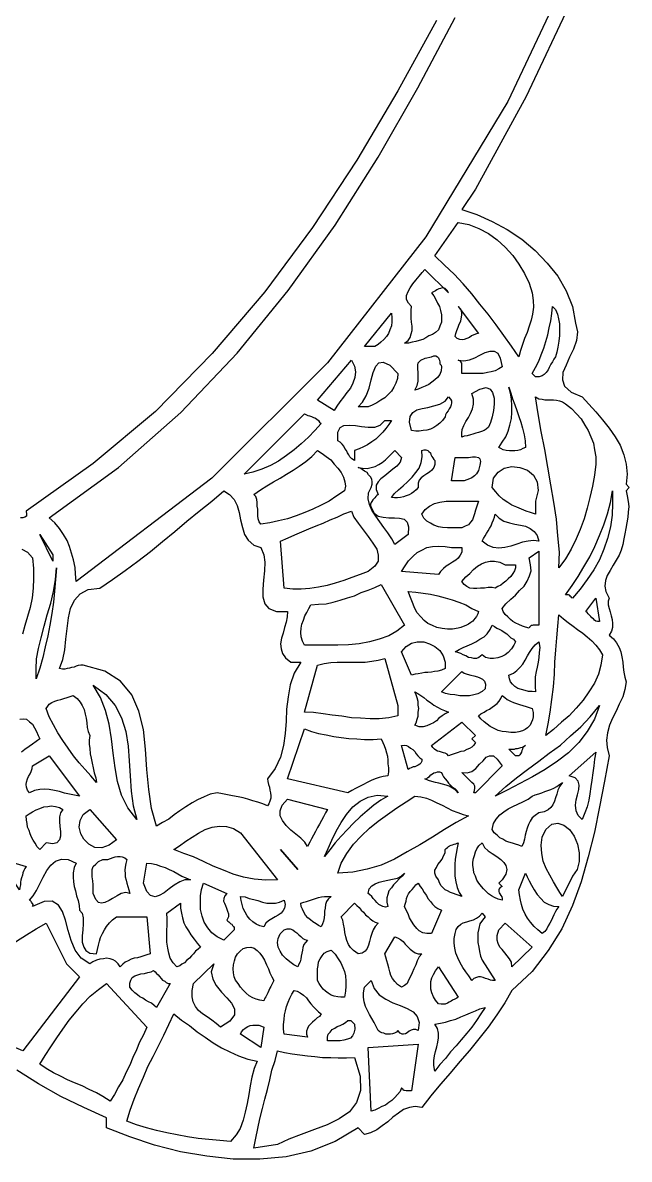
# Model space of a CAD drawing. Extents: x 0.04 to 5.96, y 0.04 to 9.15.
# Drawn here: x 4.298 to 5.496, y 0.037 to 2.282 of the extents above; entities that cross this region are included whole.
import ezdxf

# ---------------------------------------------------------------- set-up
doc = ezdxf.new("R2010")
doc.units = 0
doc.layers.add('1', color=7, linetype='Continuous')

msp = doc.modelspace()

# ---------------------------------------------------------------- linework, layer by layer
msp.add_lwpolyline([(5.381, 2.324), (5.292, 2.136), (5.192, 1.953), (5.165, 1.913), (5.195, 1.903), (5.225, 1.889), (5.255, 1.873), (5.284, 1.854), (5.31, 1.832), (5.334, 1.807), (5.355, 1.781), (5.371, 1.752), (5.384, 1.721), (5.39, 1.688), (5.394, 1.671), (5.392, 1.654), (5.386, 1.637), (5.378, 1.621), (5.371, 1.605), (5.365, 1.591), (5.364, 1.576), (5.368, 1.564), (5.381, 1.552), (5.403, 1.543), (5.416, 1.528), (5.43, 1.513), (5.443, 1.497), (5.456, 1.481), (5.468, 1.464), (5.478, 1.447), (5.485, 1.428), (5.49, 1.41), (5.492, 1.39), (5.49, 1.37), (5.496, 1.364), (5.49, 1.357), (5.492, 1.347), (5.494, 1.336), (5.495, 1.326), (5.494, 1.315), (5.493, 1.305), (5.491, 1.294), (5.489, 1.283), (5.487, 1.272), (5.485, 1.262), (5.483, 1.251), (5.48, 1.24), (5.476, 1.23), (5.47, 1.22), (5.464, 1.21), (5.458, 1.2), (5.452, 1.19), (5.449, 1.18), (5.448, 1.169), (5.45, 1.158), (5.456, 1.145), (5.454, 1.139), (5.454, 1.132), (5.456, 1.125), (5.458, 1.118), (5.46, 1.11), (5.462, 1.103), (5.463, 1.095), (5.463, 1.087), (5.461, 1.08), (5.456, 1.072), (5.465, 1.065), (5.471, 1.057), (5.476, 1.048), (5.479, 1.039), (5.481, 1.029), (5.483, 1.019), (5.484, 1.009), (5.485, 0.999), (5.487, 0.989), (5.49, 0.98), (5.487, 0.965), (5.483, 0.95), (5.476, 0.936), (5.47, 0.922), (5.463, 0.908), (5.457, 0.894), (5.453, 0.879), (5.451, 0.865), (5.452, 0.85), (5.456, 0.834), (5.447, 0.784), (5.437, 0.733), (5.427, 0.683), (5.415, 0.634), (5.401, 0.585), (5.384, 0.538), (5.363, 0.492), (5.336, 0.449), (5.304, 0.408), (5.264, 0.37), (5.25, 0.346), (5.234, 0.322), (5.217, 0.298), (5.199, 0.275), (5.18, 0.252), (5.161, 0.23), (5.142, 0.207), (5.123, 0.185), (5.104, 0.162), (5.086, 0.139), (5.073, 0.141), (5.062, 0.139), (5.05, 0.135), (5.04, 0.128), (5.029, 0.12), (5.019, 0.111), (5.008, 0.103), (4.997, 0.095), (4.985, 0.089), (4.973, 0.086), (4.96, 0.099), (4.915, 0.072), (4.867, 0.053), (4.818, 0.042), (4.766, 0.037), (4.713, 0.037), (4.661, 0.043), (4.609, 0.052), (4.558, 0.065), (4.509, 0.081), (4.463, 0.099), (4.463, 0.119), (4.418, 0.139), (4.373, 0.161), (4.329, 0.186), (4.286, 0.213)])
at = {"layer": '1'}
for points in [[(5.389, 2.408), (5.256, 2.126), (5.094, 1.859), (4.9, 1.61), (4.671, 1.382), (4.403, 1.178), (4.402, 1.193), (4.401, 1.206), (4.398, 1.221), (4.394, 1.234), (4.39, 1.247), (4.385, 1.259), (4.378, 1.271), (4.37, 1.283), (4.361, 1.294), (4.35, 1.304), (4.487, 1.403), (4.61, 1.512), (4.721, 1.629), (4.822, 1.753), (4.915, 1.882), (5, 2.016), (5.078, 2.153), (5.152, 2.292)], [(5.115, 2.286), (5.039, 2.147), (4.958, 2.01), (4.87, 1.877), (4.776, 1.75), (4.672, 1.628), (4.56, 1.514), (4.437, 1.411), (4.304, 1.317), (4.305, 1.311), (4.305, 1.307), (4.302, 1.305), (4.298, 1.304), (4.293, 1.304)], [(5.304, 1.748), (5.306, 1.733), (5.307, 1.72), (5.305, 1.706), (5.302, 1.694), (5.298, 1.682), (5.294, 1.67), (5.289, 1.658), (5.285, 1.646), (5.281, 1.634), (5.278, 1.622), (5.263, 1.643), (5.248, 1.664), (5.233, 1.685), (5.217, 1.706), (5.201, 1.726), (5.185, 1.746), (5.168, 1.766), (5.15, 1.785), (5.131, 1.803), (5.112, 1.821), (5.158, 1.887), (5.179, 1.883), (5.199, 1.875), (5.218, 1.865), (5.235, 1.853), (5.251, 1.838), (5.266, 1.822), (5.278, 1.805), (5.289, 1.786), (5.298, 1.767), (5.304, 1.748)], [(5.139, 1.748), (5.136, 1.753), (5.132, 1.757), (5.129, 1.758), (5.126, 1.758), (5.123, 1.757), (5.12, 1.756), (5.116, 1.754), (5.113, 1.752), (5.109, 1.75), (5.105, 1.748), (5.11, 1.742), (5.114, 1.735), (5.117, 1.728), (5.121, 1.721), (5.123, 1.713), (5.125, 1.705), (5.125, 1.698), (5.125, 1.69), (5.122, 1.682), (5.119, 1.675), (5.113, 1.67), (5.107, 1.666), (5.1, 1.663), (5.094, 1.659), (5.088, 1.656), (5.081, 1.654), (5.074, 1.652), (5.067, 1.651), (5.06, 1.649), (5.052, 1.649), (5.059, 1.654), (5.063, 1.66), (5.065, 1.667), (5.067, 1.674), (5.067, 1.682), (5.066, 1.69), (5.065, 1.698), (5.065, 1.706), (5.065, 1.714), (5.066, 1.721), (5.06, 1.728), (5.056, 1.735), (5.056, 1.743), (5.059, 1.751), (5.063, 1.758), (5.068, 1.766), (5.074, 1.773), (5.081, 1.781), (5.087, 1.788), (5.092, 1.794), (5.139, 1.748)], [(4.993, 1.642), (4.973, 1.642), (5.026, 1.708), (5.027, 1.699), (5.027, 1.691), (5.026, 1.683), (5.023, 1.675), (5.02, 1.668), (5.016, 1.662), (5.011, 1.656), (5.005, 1.651), (5, 1.646), (4.993, 1.642)], [(5.198, 1.668), (5.194, 1.667), (5.189, 1.665), (5.184, 1.663), (5.18, 1.66), (5.175, 1.658), (5.17, 1.656), (5.166, 1.655), (5.161, 1.656), (5.156, 1.658), (5.152, 1.662), (5.153, 1.668), (5.155, 1.674), (5.158, 1.68), (5.16, 1.686), (5.163, 1.692), (5.164, 1.697), (5.165, 1.704), (5.165, 1.709), (5.163, 1.716), (5.158, 1.721), (5.198, 1.668)], [(5.35, 1.622), (5.347, 1.617), (5.344, 1.612), (5.341, 1.607), (5.338, 1.601), (5.336, 1.596), (5.332, 1.591), (5.328, 1.587), (5.324, 1.584), (5.318, 1.582), (5.311, 1.582), (5.304, 1.589), (5.311, 1.601), (5.317, 1.613), (5.322, 1.626), (5.327, 1.639), (5.331, 1.652), (5.335, 1.665), (5.338, 1.679), (5.341, 1.693), (5.343, 1.707), (5.344, 1.721), (5.35, 1.715), (5.354, 1.706), (5.356, 1.697), (5.358, 1.687), (5.358, 1.675), (5.358, 1.664), (5.357, 1.653), (5.355, 1.641), (5.353, 1.631), (5.35, 1.622)], [(5.125, 1.602), (5.124, 1.594), (5.122, 1.587), (5.117, 1.581), (5.112, 1.576), (5.106, 1.572), (5.1, 1.567), (5.093, 1.564), (5.086, 1.561), (5.079, 1.558), (5.072, 1.556), (5.077, 1.565), (5.079, 1.574), (5.079, 1.583), (5.079, 1.591), (5.078, 1.598), (5.078, 1.605), (5.079, 1.61), (5.084, 1.615), (5.093, 1.619), (5.105, 1.622), (5.11, 1.624), (5.114, 1.624), (5.117, 1.622), (5.119, 1.62), (5.12, 1.618), (5.121, 1.615), (5.122, 1.611), (5.122, 1.608), (5.124, 1.605), (5.125, 1.602)], [(5.245, 1.602), (5.238, 1.598), (5.231, 1.594), (5.223, 1.592), (5.216, 1.591), (5.207, 1.589), (5.199, 1.589), (5.191, 1.589), (5.182, 1.589), (5.173, 1.589), (5.165, 1.589), (5.165, 1.592), (5.165, 1.595), (5.165, 1.598), (5.165, 1.6), (5.165, 1.604), (5.165, 1.607), (5.165, 1.609), (5.163, 1.612), (5.161, 1.614), (5.158, 1.615), (5.169, 1.614), (5.18, 1.616), (5.191, 1.62), (5.201, 1.625), (5.211, 1.63), (5.221, 1.633), (5.229, 1.633), (5.236, 1.629), (5.241, 1.619), (5.245, 1.602)], [(4.913, 1.516), (4.88, 1.536), (4.947, 1.615), (4.953, 1.603), (4.955, 1.592), (4.954, 1.581), (4.95, 1.57), (4.945, 1.56), (4.938, 1.551), (4.931, 1.542), (4.924, 1.533), (4.918, 1.524), (4.913, 1.516)], [(5.039, 1.589), (5.038, 1.579), (5.035, 1.57), (5.031, 1.562), (5.026, 1.554), (5.019, 1.547), (5.013, 1.541), (5.005, 1.536), (4.997, 1.531), (4.988, 1.526), (4.98, 1.523), (4.96, 1.523), (4.969, 1.532), (4.976, 1.545), (4.982, 1.56), (4.986, 1.576), (4.99, 1.591), (4.995, 1.603), (5.001, 1.61), (5.01, 1.611), (5.023, 1.605), (5.039, 1.589)], [(5.218, 1.483), (5.213, 1.479), (5.209, 1.476), (5.204, 1.474), (5.198, 1.472), (5.193, 1.471), (5.187, 1.469), (5.182, 1.468), (5.176, 1.466), (5.17, 1.465), (5.165, 1.463), (5.165, 1.471), (5.166, 1.478), (5.169, 1.486), (5.173, 1.494), (5.178, 1.502), (5.182, 1.51), (5.186, 1.519), (5.188, 1.528), (5.188, 1.538), (5.185, 1.549), (5.201, 1.558), (5.213, 1.561), (5.221, 1.558), (5.226, 1.551), (5.229, 1.54), (5.229, 1.528), (5.228, 1.516), (5.225, 1.503), (5.222, 1.492), (5.218, 1.483)], [(5.291, 1.443), (5.286, 1.441), (5.281, 1.438), (5.276, 1.437), (5.27, 1.436), (5.264, 1.436), (5.259, 1.436), (5.253, 1.437), (5.247, 1.438), (5.242, 1.441), (5.238, 1.443), (5.245, 1.453), (5.252, 1.464), (5.257, 1.475), (5.26, 1.487), (5.263, 1.5), (5.264, 1.512), (5.264, 1.525), (5.263, 1.538), (5.261, 1.55), (5.258, 1.562), (5.262, 1.55), (5.265, 1.539), (5.27, 1.527), (5.274, 1.516), (5.278, 1.504), (5.282, 1.493), (5.285, 1.481), (5.288, 1.468), (5.29, 1.456), (5.291, 1.443)], [(5.132, 1.503), (5.127, 1.496), (5.122, 1.491), (5.116, 1.486), (5.11, 1.482), (5.103, 1.479), (5.096, 1.477), (5.089, 1.476), (5.081, 1.475), (5.074, 1.475), (5.066, 1.476), (5.062, 1.493), (5.063, 1.504), (5.068, 1.512), (5.076, 1.517), (5.087, 1.52), (5.098, 1.522), (5.11, 1.525), (5.122, 1.528), (5.132, 1.534), (5.139, 1.543), (5.143, 1.538), (5.145, 1.535), (5.145, 1.531), (5.144, 1.527), (5.143, 1.523), (5.14, 1.519), (5.138, 1.515), (5.135, 1.511), (5.133, 1.507), (5.132, 1.503)], [(5.37, 1.529), (5.382, 1.52), (5.392, 1.509), (5.401, 1.499), (5.408, 1.487), (5.415, 1.476), (5.42, 1.464), (5.425, 1.451), (5.427, 1.438), (5.43, 1.424), (5.43, 1.41), (5.427, 1.388), (5.423, 1.366), (5.418, 1.344), (5.413, 1.323), (5.407, 1.302), (5.399, 1.281), (5.391, 1.262), (5.381, 1.242), (5.37, 1.223), (5.357, 1.205), (5.358, 1.236), (5.355, 1.268), (5.352, 1.301), (5.347, 1.335), (5.341, 1.369), (5.335, 1.404), (5.329, 1.439), (5.322, 1.474), (5.316, 1.509), (5.311, 1.543), (5.317, 1.539), (5.324, 1.538), (5.329, 1.537), (5.335, 1.537), (5.341, 1.537), (5.346, 1.537), (5.352, 1.536), (5.358, 1.535), (5.364, 1.533), (5.37, 1.529)], [(4.887, 1.49), (4.875, 1.476), (4.862, 1.463), (4.848, 1.45), (4.834, 1.438), (4.819, 1.427), (4.803, 1.416), (4.787, 1.407), (4.77, 1.4), (4.752, 1.394), (4.735, 1.39), (4.854, 1.509), (4.857, 1.508), (4.861, 1.506), (4.864, 1.505), (4.868, 1.504), (4.872, 1.502), (4.875, 1.501), (4.878, 1.499), (4.882, 1.496), (4.884, 1.493), (4.887, 1.49)], [(5.026, 1.496), (5.021, 1.488), (5.015, 1.48), (5.009, 1.473), (5.002, 1.466), (4.995, 1.459), (4.987, 1.454), (4.979, 1.448), (4.971, 1.444), (4.962, 1.44), (4.953, 1.437), (4.953, 1.417), (4.948, 1.42), (4.944, 1.424), (4.942, 1.428), (4.939, 1.432), (4.937, 1.437), (4.934, 1.441), (4.932, 1.445), (4.929, 1.449), (4.925, 1.453), (4.92, 1.456), (4.92, 1.473), (4.925, 1.482), (4.932, 1.486), (4.943, 1.487), (4.955, 1.486), (4.967, 1.484), (4.98, 1.483), (4.993, 1.483), (5.004, 1.487), (5.013, 1.496), (5.026, 1.496)], [(4.933, 1.357), (4.918, 1.347), (4.903, 1.337), (4.887, 1.329), (4.871, 1.321), (4.855, 1.314), (4.838, 1.308), (4.821, 1.302), (4.803, 1.298), (4.786, 1.294), (4.768, 1.291), (4.765, 1.296), (4.763, 1.302), (4.762, 1.308), (4.762, 1.314), (4.762, 1.321), (4.761, 1.327), (4.761, 1.334), (4.76, 1.34), (4.758, 1.346), (4.754, 1.35), (4.767, 1.359), (4.78, 1.367), (4.793, 1.375), (4.806, 1.382), (4.819, 1.39), (4.832, 1.398), (4.844, 1.406), (4.857, 1.415), (4.869, 1.425), (4.88, 1.437), (4.889, 1.431), (4.897, 1.425), (4.906, 1.418), (4.913, 1.41), (4.92, 1.402), (4.927, 1.393), (4.931, 1.384), (4.934, 1.375), (4.935, 1.366), (4.933, 1.357)], [(5.046, 1.423), (5.043, 1.414), (5.037, 1.406), (5.029, 1.4), (5.021, 1.393), (5.013, 1.387), (5.005, 1.381), (5, 1.375), (4.996, 1.368), (4.996, 1.36), (5, 1.35), (4.997, 1.348), (4.995, 1.346), (4.993, 1.343), (4.991, 1.341), (4.989, 1.339), (4.987, 1.336), (4.986, 1.334), (4.985, 1.331), (4.985, 1.328), (4.986, 1.324), (4.992, 1.313), (5, 1.307), (5.01, 1.305), (5.021, 1.304), (5.032, 1.304), (5.042, 1.303), (5.051, 1.301), (5.057, 1.295), (5.06, 1.286), (5.059, 1.271), (5.033, 1.251), (5.027, 1.262), (5.019, 1.274), (5.011, 1.285), (5.003, 1.296), (4.995, 1.307), (4.987, 1.319), (4.983, 1.33), (4.98, 1.341), (4.981, 1.353), (4.986, 1.364), (4.988, 1.37), (4.988, 1.375), (4.987, 1.38), (4.985, 1.385), (4.981, 1.389), (4.978, 1.393), (4.973, 1.396), (4.968, 1.399), (4.964, 1.402), (4.96, 1.403), (4.969, 1.402), (4.978, 1.401), (4.986, 1.403), (4.994, 1.405), (5.001, 1.409), (5.008, 1.413), (5.014, 1.418), (5.02, 1.424), (5.026, 1.43), (5.033, 1.437), (5.046, 1.423)], [(5.112, 1.417), (5.112, 1.409), (5.11, 1.403), (5.106, 1.398), (5.101, 1.394), (5.096, 1.391), (5.09, 1.387), (5.085, 1.383), (5.081, 1.378), (5.079, 1.372), (5.079, 1.364), (5.075, 1.359), (5.07, 1.355), (5.066, 1.352), (5.061, 1.349), (5.055, 1.347), (5.05, 1.345), (5.044, 1.344), (5.038, 1.343), (5.032, 1.343), (5.026, 1.344), (5.032, 1.352), (5.04, 1.359), (5.049, 1.367), (5.058, 1.375), (5.067, 1.384), (5.074, 1.393), (5.081, 1.402), (5.085, 1.413), (5.087, 1.424), (5.086, 1.437), (5.091, 1.438), (5.094, 1.438), (5.098, 1.437), (5.1, 1.435), (5.103, 1.432), (5.104, 1.429), (5.106, 1.425), (5.108, 1.422), (5.11, 1.419), (5.112, 1.417)], [(5.198, 1.397), (5.194, 1.391), (5.19, 1.387), (5.185, 1.383), (5.18, 1.381), (5.175, 1.379), (5.17, 1.377), (5.164, 1.377), (5.158, 1.377), (5.151, 1.377), (5.145, 1.377), (5.152, 1.423), (5.161, 1.423), (5.17, 1.423), (5.178, 1.423), (5.186, 1.424), (5.192, 1.424), (5.198, 1.423), (5.201, 1.42), (5.202, 1.415), (5.201, 1.408), (5.198, 1.397)], [(5.311, 1.337), (5.311, 1.311), (5.301, 1.314), (5.292, 1.317), (5.283, 1.321), (5.274, 1.325), (5.264, 1.329), (5.256, 1.334), (5.247, 1.34), (5.239, 1.347), (5.232, 1.355), (5.225, 1.364), (5.228, 1.382), (5.237, 1.394), (5.249, 1.402), (5.264, 1.405), (5.28, 1.403), (5.295, 1.398), (5.307, 1.388), (5.314, 1.375), (5.316, 1.358), (5.311, 1.337)], [(4.768, 1.245), (4.774, 1.231), (4.776, 1.216), (4.775, 1.199), (4.773, 1.181), (4.772, 1.163), (4.772, 1.148), (4.776, 1.134), (4.784, 1.125), (4.799, 1.119), (4.821, 1.119), (4.82, 1.108), (4.818, 1.098), (4.815, 1.087), (4.812, 1.076), (4.809, 1.066), (4.807, 1.055), (4.808, 1.045), (4.811, 1.036), (4.817, 1.027), (4.827, 1.019), (4.847, 1.019), (4.834, 0.997), (4.826, 0.974), (4.822, 0.95), (4.819, 0.926), (4.818, 0.902), (4.816, 0.878), (4.813, 0.854), (4.807, 0.831), (4.796, 0.809), (4.781, 0.788), (4.782, 0.783), (4.783, 0.777), (4.785, 0.772), (4.786, 0.766), (4.787, 0.761), (4.788, 0.755), (4.788, 0.75), (4.786, 0.744), (4.784, 0.739), (4.781, 0.735), (4.772, 0.739), (4.762, 0.742), (4.752, 0.745), (4.742, 0.748), (4.733, 0.751), (4.723, 0.753), (4.712, 0.755), (4.702, 0.757), (4.692, 0.759), (4.682, 0.761), (4.668, 0.758), (4.656, 0.753), (4.643, 0.747), (4.632, 0.741), (4.62, 0.733), (4.608, 0.725), (4.597, 0.717), (4.586, 0.709), (4.574, 0.702), (4.562, 0.695), (4.552, 0.73), (4.547, 0.767), (4.543, 0.807), (4.54, 0.847), (4.536, 0.886), (4.527, 0.922), (4.513, 0.954), (4.491, 0.981), (4.46, 1.001), (4.417, 1.013), (4.412, 1.013), (4.407, 1.012), (4.403, 1.011), (4.399, 1.009), (4.394, 1.008), (4.39, 1.007), (4.385, 1.006), (4.381, 1.005), (4.376, 1.005), (4.37, 1.006), (4.377, 1.024), (4.381, 1.043), (4.383, 1.064), (4.385, 1.085), (4.388, 1.106), (4.392, 1.125), (4.4, 1.141), (4.411, 1.154), (4.427, 1.162), (4.45, 1.165), (4.475, 1.182), (4.5, 1.2), (4.525, 1.218), (4.55, 1.237), (4.574, 1.257), (4.598, 1.277), (4.622, 1.297), (4.646, 1.317), (4.671, 1.337), (4.695, 1.357), (4.706, 1.35), (4.715, 1.34), (4.721, 1.328), (4.725, 1.314), (4.728, 1.3), (4.732, 1.285), (4.736, 1.271), (4.743, 1.26), (4.754, 1.25), (4.768, 1.245)], [(5.384, 1.145), (5.382, 1.146), (5.381, 1.148), (5.379, 1.149), (5.378, 1.151), (5.376, 1.152), (5.375, 1.152), (5.372, 1.152), (5.37, 1.152), (5.383, 1.17), (5.395, 1.188), (5.406, 1.207), (5.418, 1.227), (5.428, 1.247), (5.437, 1.269), (5.446, 1.29), (5.453, 1.312), (5.459, 1.334), (5.463, 1.357), (5.463, 1.332), (5.462, 1.309), (5.459, 1.286), (5.453, 1.263), (5.446, 1.242), (5.437, 1.221), (5.426, 1.201), (5.413, 1.182), (5.399, 1.163), (5.384, 1.145)], [(5.198, 1.337), (5.196, 1.331), (5.194, 1.325), (5.192, 1.319), (5.19, 1.312), (5.188, 1.306), (5.186, 1.3), (5.182, 1.295), (5.178, 1.29), (5.172, 1.287), (5.165, 1.284), (5.156, 1.284), (5.146, 1.284), (5.137, 1.284), (5.127, 1.285), (5.119, 1.286), (5.11, 1.289), (5.103, 1.293), (5.096, 1.297), (5.09, 1.303), (5.086, 1.311), (5.093, 1.32), (5.101, 1.327), (5.111, 1.332), (5.122, 1.335), (5.134, 1.337), (5.147, 1.337), (5.16, 1.337), (5.173, 1.337), (5.186, 1.337), (5.198, 1.337)], [(4.947, 1.317), (4.952, 1.305), (4.96, 1.293), (4.97, 1.28), (4.98, 1.267), (4.989, 1.254), (4.997, 1.242), (5, 1.23), (5, 1.218), (4.993, 1.208), (4.98, 1.198), (4.964, 1.192), (4.948, 1.186), (4.932, 1.18), (4.915, 1.175), (4.899, 1.17), (4.882, 1.167), (4.865, 1.164), (4.848, 1.163), (4.831, 1.163), (4.814, 1.165), (4.807, 1.258), (4.822, 1.264), (4.835, 1.27), (4.849, 1.276), (4.863, 1.282), (4.877, 1.288), (4.891, 1.293), (4.905, 1.3), (4.919, 1.305), (4.932, 1.312), (4.947, 1.317)], [(5.317, 1.258), (5.307, 1.259), (5.296, 1.258), (5.285, 1.256), (5.274, 1.252), (5.262, 1.248), (5.25, 1.245), (5.238, 1.244), (5.227, 1.245), (5.216, 1.25), (5.205, 1.258), (5.208, 1.263), (5.211, 1.268), (5.214, 1.273), (5.217, 1.278), (5.22, 1.283), (5.223, 1.288), (5.225, 1.294), (5.228, 1.3), (5.23, 1.305), (5.231, 1.311), (5.239, 1.303), (5.248, 1.297), (5.259, 1.294), (5.27, 1.291), (5.281, 1.289), (5.291, 1.287), (5.3, 1.283), (5.308, 1.277), (5.314, 1.269), (5.317, 1.258)], [(4.357, 1.218), (4.331, 1.271), (4.357, 1.231), (4.357, 1.218)], [(4.296, 1.242), (4.307, 1.236), (4.317, 1.225)], [(5.165, 1.245), (5.165, 1.236), (5.162, 1.23), (5.158, 1.224), (5.153, 1.22), (5.147, 1.216), (5.141, 1.212), (5.134, 1.208), (5.129, 1.204), (5.123, 1.198), (5.119, 1.192), (5.046, 1.198), (5.053, 1.209), (5.06, 1.219), (5.069, 1.228), (5.077, 1.235), (5.086, 1.24), (5.096, 1.245), (5.107, 1.247), (5.119, 1.248), (5.132, 1.247), (5.145, 1.245), (5.165, 1.245)], [(5.317, 1.092), (5.314, 1.092), (5.312, 1.092), (5.309, 1.092), (5.306, 1.092), (5.304, 1.091), (5.302, 1.091), (5.3, 1.089), (5.299, 1.088), (5.298, 1.086), (5.291, 1.088), (5.285, 1.09), (5.278, 1.093), (5.272, 1.096), (5.266, 1.099), (5.261, 1.103), (5.256, 1.108), (5.251, 1.113), (5.247, 1.119), (5.245, 1.125), (5.252, 1.134), (5.262, 1.143), (5.271, 1.151), (5.279, 1.16), (5.288, 1.169), (5.294, 1.179), (5.299, 1.189), (5.302, 1.199), (5.301, 1.211), (5.298, 1.225), (5.317, 1.238), (5.317, 1.222), (5.317, 1.206), (5.317, 1.192), (5.317, 1.178), (5.317, 1.165), (5.317, 1.152), (5.317, 1.138), (5.317, 1.124), (5.317, 1.108), (5.317, 1.092)], [(4.317, 1.225), (4.319, 1.204), (4.319, 1.184), (4.318, 1.165), (4.316, 1.146), (4.312, 1.127), (4.307, 1.109), (4.302, 1.091), (4.297, 1.074)], [(5.271, 1.211), (5.271, 1.205), (5.269, 1.199), (5.266, 1.194), (5.262, 1.188), (5.257, 1.183), (5.252, 1.179), (5.247, 1.175), (5.242, 1.171), (5.236, 1.168), (5.231, 1.165), (5.225, 1.166), (5.217, 1.166), (5.21, 1.165), (5.202, 1.165), (5.195, 1.164), (5.188, 1.164), (5.181, 1.165), (5.175, 1.168), (5.17, 1.172), (5.165, 1.178), (5.173, 1.187), (5.181, 1.194), (5.188, 1.202), (5.196, 1.208), (5.204, 1.213), (5.212, 1.216), (5.221, 1.218), (5.23, 1.218), (5.24, 1.216), (5.251, 1.211), (5.271, 1.211)], [(4.324, 0.986), (4.324, 1.005), (4.325, 1.025), (4.329, 1.046), (4.334, 1.067), (4.34, 1.09), (4.346, 1.112), (4.353, 1.135), (4.358, 1.158), (4.362, 1.182), (4.364, 1.205), (4.362, 1.182), (4.36, 1.159), (4.358, 1.137), (4.355, 1.115), (4.351, 1.092), (4.347, 1.071), (4.342, 1.049), (4.337, 1.028), (4.331, 1.007), (4.324, 0.986)], [(5.052, 1.092), (5.037, 1.08), (5.021, 1.071), (5.002, 1.064), (4.983, 1.059), (4.962, 1.055), (4.941, 1.053), (4.92, 1.052), (4.898, 1.052), (4.876, 1.052), (4.854, 1.052), (4.85, 1.06), (4.848, 1.069), (4.847, 1.077), (4.848, 1.086), (4.849, 1.094), (4.852, 1.102), (4.855, 1.11), (4.859, 1.117), (4.863, 1.125), (4.867, 1.132), (4.882, 1.133), (4.897, 1.134), (4.911, 1.137), (4.925, 1.141), (4.939, 1.146), (4.953, 1.15), (4.966, 1.156), (4.98, 1.161), (4.993, 1.166), (5.006, 1.172), (5.052, 1.092)], [(5.198, 1.119), (5.197, 1.114), (5.194, 1.109), (5.191, 1.105), (5.187, 1.1), (5.183, 1.097), (5.178, 1.094), (5.173, 1.091), (5.168, 1.089), (5.163, 1.087), (5.158, 1.086), (5.147, 1.084), (5.137, 1.084), (5.126, 1.085), (5.116, 1.087), (5.107, 1.091), (5.098, 1.095), (5.091, 1.101), (5.084, 1.108), (5.077, 1.116), (5.072, 1.125), (5.059, 1.158), (5.074, 1.157), (5.089, 1.155), (5.103, 1.153), (5.118, 1.15), (5.132, 1.146), (5.146, 1.142), (5.159, 1.137), (5.173, 1.132), (5.185, 1.125), (5.198, 1.119)], [(5.437, 1.099), (5.433, 1.099), (5.43, 1.1), (5.427, 1.102), (5.425, 1.104), (5.422, 1.106), (5.42, 1.109), (5.418, 1.111), (5.415, 1.114), (5.413, 1.117), (5.41, 1.119), (5.43, 1.145), (5.437, 1.099)], [(5.443, 1.033), (5.44, 1.013), (5.435, 0.995), (5.427, 0.977), (5.416, 0.96), (5.405, 0.944), (5.391, 0.928), (5.377, 0.913), (5.362, 0.9), (5.346, 0.886), (5.331, 0.874), (5.336, 0.897), (5.34, 0.92), (5.343, 0.945), (5.346, 0.97), (5.348, 0.995), (5.349, 1.019), (5.351, 1.043), (5.353, 1.067), (5.355, 1.09), (5.357, 1.112), (5.366, 1.104), (5.375, 1.097), (5.385, 1.09), (5.394, 1.083), (5.404, 1.076), (5.413, 1.069), (5.422, 1.061), (5.43, 1.052), (5.437, 1.043), (5.443, 1.033)], [(5.271, 1.059), (5.268, 1.052), (5.263, 1.045), (5.257, 1.038), (5.251, 1.033), (5.244, 1.03), (5.236, 1.027), (5.228, 1.026), (5.221, 1.026), (5.212, 1.028), (5.205, 1.033), (5.199, 1.028), (5.194, 1.026), (5.189, 1.026), (5.184, 1.027), (5.178, 1.028), (5.173, 1.031), (5.168, 1.033), (5.163, 1.036), (5.157, 1.038), (5.152, 1.039), (5.16, 1.044), (5.168, 1.048), (5.176, 1.051), (5.185, 1.055), (5.193, 1.059), (5.201, 1.064), (5.209, 1.069), (5.215, 1.075), (5.221, 1.083), (5.225, 1.092), (5.23, 1.089), (5.234, 1.086), (5.239, 1.084), (5.244, 1.081), (5.249, 1.078), (5.254, 1.075), (5.258, 1.071), (5.262, 1.067), (5.267, 1.064), (5.271, 1.059)], [(5.132, 1.006), (5.125, 1.003), (5.118, 1.001), (5.111, 1), (5.105, 0.999), (5.098, 0.998), (5.092, 0.998), (5.086, 0.997), (5.079, 0.996), (5.073, 0.995), (5.066, 0.993), (5.046, 1.039), (5.055, 1.05), (5.066, 1.056), (5.077, 1.059), (5.09, 1.059), (5.101, 1.055), (5.112, 1.05), (5.122, 1.042), (5.128, 1.031), (5.132, 1.019), (5.132, 1.006)], [(5.311, 0.96), (5.304, 0.961), (5.297, 0.961), (5.29, 0.963), (5.283, 0.965), (5.276, 0.967), (5.27, 0.971), (5.265, 0.975), (5.261, 0.98), (5.259, 0.986), (5.258, 0.993), (5.267, 0.997), (5.274, 1.002), (5.28, 1.008), (5.286, 1.015), (5.29, 1.023), (5.295, 1.031), (5.299, 1.038), (5.304, 1.046), (5.31, 1.053), (5.317, 1.059), (5.319, 1.048), (5.318, 1.038), (5.317, 1.028), (5.316, 1.019), (5.314, 1.009), (5.312, 1), (5.31, 0.99), (5.31, 0.981), (5.31, 0.971), (5.311, 0.96)], [(5.039, 0.933), (5.039, 0.913), (5.021, 0.909), (5.002, 0.907), (4.984, 0.907), (4.965, 0.908), (4.947, 0.909), (4.928, 0.912), (4.909, 0.914), (4.891, 0.917), (4.872, 0.919), (4.854, 0.92), (4.88, 1.013), (4.893, 1.016), (4.906, 1.018), (4.919, 1.019), (4.933, 1.019), (4.947, 1.019), (4.96, 1.019), (4.974, 1.019), (4.987, 1.021), (5, 1.023), (5.013, 1.026), (5.039, 0.933)], [(5.211, 0.966), (5.205, 0.961), (5.197, 0.956), (5.189, 0.954), (5.18, 0.952), (5.17, 0.952), (5.161, 0.952), (5.151, 0.954), (5.142, 0.955), (5.133, 0.957), (5.125, 0.96), (5.165, 1), (5.17, 0.997), (5.176, 0.995), (5.183, 0.993), (5.189, 0.992), (5.196, 0.99), (5.201, 0.988), (5.206, 0.985), (5.21, 0.981), (5.212, 0.975), (5.211, 0.966)], [(4.523, 0.708), (4.505, 0.731), (4.493, 0.756), (4.485, 0.783), (4.48, 0.81), (4.476, 0.839), (4.473, 0.867), (4.468, 0.896), (4.461, 0.923), (4.451, 0.949), (4.437, 0.973), (4.462, 0.955), (4.48, 0.933), (4.493, 0.909), (4.501, 0.882), (4.506, 0.853), (4.508, 0.824), (4.51, 0.794), (4.512, 0.764), (4.516, 0.735), (4.523, 0.708)], [(4.43, 0.874), (4.429, 0.865), (4.429, 0.857), (4.43, 0.848), (4.431, 0.838), (4.433, 0.829), (4.435, 0.819), (4.437, 0.81), (4.439, 0.8), (4.442, 0.79), (4.443, 0.781), (4.432, 0.794), (4.421, 0.807), (4.409, 0.82), (4.398, 0.834), (4.387, 0.849), (4.377, 0.864), (4.367, 0.879), (4.358, 0.895), (4.35, 0.911), (4.344, 0.927), (4.347, 0.932), (4.35, 0.936), (4.355, 0.939), (4.361, 0.942), (4.367, 0.944), (4.373, 0.945), (4.379, 0.947), (4.385, 0.949), (4.391, 0.951), (4.397, 0.953), (4.405, 0.947), (4.411, 0.94), (4.415, 0.933), (4.419, 0.925), (4.421, 0.916), (4.423, 0.908), (4.424, 0.899), (4.425, 0.89), (4.427, 0.882), (4.43, 0.874)], [(5.139, 0.92), (5.132, 0.917), (5.126, 0.913), (5.12, 0.908), (5.115, 0.903), (5.109, 0.899), (5.103, 0.896), (5.096, 0.893), (5.089, 0.891), (5.081, 0.891), (5.072, 0.894), (5.075, 0.899), (5.077, 0.906), (5.079, 0.912), (5.079, 0.92), (5.08, 0.927), (5.079, 0.934), (5.079, 0.941), (5.077, 0.948), (5.075, 0.954), (5.072, 0.96), (5.078, 0.957), (5.084, 0.953), (5.09, 0.949), (5.096, 0.944), (5.103, 0.939), (5.11, 0.934), (5.117, 0.93), (5.124, 0.926), (5.131, 0.923), (5.139, 0.92)], [(5.304, 0.927), (5.306, 0.919), (5.306, 0.911), (5.305, 0.905), (5.302, 0.899), (5.3, 0.894), (5.295, 0.889), (5.29, 0.886), (5.285, 0.883), (5.278, 0.881), (5.271, 0.88), (5.262, 0.88), (5.253, 0.881), (5.245, 0.882), (5.237, 0.884), (5.229, 0.888), (5.221, 0.892), (5.215, 0.896), (5.209, 0.901), (5.203, 0.907), (5.198, 0.913), (5.203, 0.917), (5.209, 0.92), (5.214, 0.923), (5.22, 0.926), (5.225, 0.93), (5.23, 0.933), (5.235, 0.937), (5.239, 0.942), (5.242, 0.947), (5.245, 0.953), (5.25, 0.949), (5.255, 0.945), (5.261, 0.942), (5.267, 0.939), (5.273, 0.937), (5.279, 0.935), (5.286, 0.933), (5.292, 0.931), (5.298, 0.929), (5.304, 0.927)], [(5.231, 0.754), (5.252, 0.773), (5.273, 0.79), (5.295, 0.807), (5.317, 0.823), (5.338, 0.839), (5.36, 0.855), (5.38, 0.873), (5.4, 0.891), (5.419, 0.911), (5.437, 0.933), (5.427, 0.906), (5.413, 0.882), (5.396, 0.86), (5.376, 0.84), (5.354, 0.823), (5.33, 0.807), (5.305, 0.792), (5.28, 0.779), (5.255, 0.766), (5.231, 0.754)], [(4.292, 0.906), (4.299, 0.907), (4.305, 0.906), (4.311, 0.901), (4.317, 0.896), (4.321, 0.889), (4.325, 0.882), (4.328, 0.874), (4.331, 0.867)], [(5.185, 0.867), (5.192, 0.86), (5.189, 0.855), (5.185, 0.851), (5.18, 0.848), (5.175, 0.846), (5.169, 0.843), (5.163, 0.842), (5.156, 0.84), (5.15, 0.838), (5.144, 0.836), (5.139, 0.834), (5.136, 0.837), (5.132, 0.839), (5.129, 0.84), (5.125, 0.841), (5.121, 0.842), (5.117, 0.843), (5.114, 0.845), (5.111, 0.847), (5.108, 0.85), (5.105, 0.854), (5.165, 0.9), (5.192, 0.874), (5.185, 0.867)], [(5.006, 0.867), (5.009, 0.86), (5.012, 0.854), (5.014, 0.847), (5.016, 0.84), (5.018, 0.833), (5.019, 0.825), (5.019, 0.818), (5.02, 0.81), (5.02, 0.802), (5.019, 0.794), (5.01, 0.793), (5.002, 0.791), (4.994, 0.788), (4.986, 0.785), (4.978, 0.781), (4.971, 0.777), (4.963, 0.773), (4.955, 0.769), (4.948, 0.765), (4.94, 0.761), (4.821, 0.788), (4.854, 0.887), (4.868, 0.882), (4.882, 0.878), (4.897, 0.875), (4.912, 0.872), (4.927, 0.87), (4.942, 0.868), (4.958, 0.867), (4.973, 0.866), (4.99, 0.866), (5.006, 0.867)], [(4.331, 0.867), (4.324, 0.862), (4.317, 0.857), (4.31, 0.852), (4.302, 0.846), (4.295, 0.841)], [(5.086, 0.827), (5.086, 0.823), (5.084, 0.819), (5.082, 0.817), (5.079, 0.815), (5.076, 0.814), (5.072, 0.812), (5.069, 0.812), (5.065, 0.81), (5.062, 0.809), (5.059, 0.807), (5.046, 0.854), (5.051, 0.855), (5.056, 0.854), (5.06, 0.852), (5.064, 0.849), (5.068, 0.846), (5.072, 0.842), (5.075, 0.838), (5.078, 0.834), (5.082, 0.83), (5.086, 0.827)], [(5.291, 0.854), (5.288, 0.852), (5.286, 0.85), (5.285, 0.847), (5.284, 0.844), (5.283, 0.841), (5.281, 0.838), (5.28, 0.836), (5.278, 0.834), (5.275, 0.834), (5.271, 0.834), (5.258, 0.847), (5.262, 0.847), (5.265, 0.847), (5.269, 0.847), (5.272, 0.848), (5.275, 0.848), (5.278, 0.849), (5.282, 0.85), (5.285, 0.851), (5.288, 0.853), (5.291, 0.854)], [(4.41, 0.754), (4.4, 0.756), (4.39, 0.758), (4.38, 0.76), (4.37, 0.763), (4.36, 0.765), (4.35, 0.767), (4.341, 0.768), (4.331, 0.767), (4.321, 0.765), (4.311, 0.761), (4.307, 0.766), (4.305, 0.772), (4.304, 0.777), (4.305, 0.782), (4.307, 0.788), (4.309, 0.793), (4.312, 0.798), (4.314, 0.803), (4.316, 0.809), (4.317, 0.814), (4.35, 0.834), (4.41, 0.754)], [(5.245, 0.814), (5.192, 0.761), (5.189, 0.761), (5.19, 0.765), (5.191, 0.77), (5.191, 0.774), (5.189, 0.778), (5.185, 0.781), (5.165, 0.801), (5.176, 0.8), (5.185, 0.803), (5.193, 0.809), (5.2, 0.817), (5.207, 0.824), (5.213, 0.831), (5.22, 0.834), (5.228, 0.834), (5.235, 0.827), (5.245, 0.814)], [(5.403, 0.708), (5.395, 0.716), (5.391, 0.725), (5.39, 0.736), (5.391, 0.747), (5.394, 0.757), (5.396, 0.767), (5.397, 0.776), (5.395, 0.784), (5.389, 0.79), (5.377, 0.794), (5.43, 0.841), (5.427, 0.827), (5.426, 0.814), (5.424, 0.8), (5.422, 0.786), (5.42, 0.773), (5.418, 0.759), (5.416, 0.746), (5.413, 0.733), (5.408, 0.721), (5.403, 0.708)], [(5.158, 0.761), (5.153, 0.766), (5.147, 0.77), (5.14, 0.774), (5.134, 0.776), (5.127, 0.778), (5.12, 0.78), (5.113, 0.781), (5.106, 0.783), (5.099, 0.785), (5.092, 0.788), (5.096, 0.789), (5.098, 0.791), (5.101, 0.793), (5.104, 0.796), (5.107, 0.798), (5.11, 0.8), (5.114, 0.801), (5.117, 0.802), (5.121, 0.802), (5.125, 0.801), (5.127, 0.796), (5.129, 0.792), (5.132, 0.788), (5.136, 0.784), (5.139, 0.78), (5.143, 0.776), (5.147, 0.772), (5.151, 0.769), (5.155, 0.765), (5.158, 0.761)], [(5.364, 0.781), (5.359, 0.774), (5.355, 0.766), (5.353, 0.758), (5.35, 0.751), (5.348, 0.744), (5.345, 0.737), (5.341, 0.732), (5.336, 0.727), (5.328, 0.723), (5.317, 0.721), (5.31, 0.716), (5.304, 0.711), (5.3, 0.705), (5.297, 0.698), (5.294, 0.691), (5.292, 0.684), (5.29, 0.677), (5.289, 0.669), (5.287, 0.662), (5.284, 0.655), (5.278, 0.657), (5.271, 0.659), (5.265, 0.661), (5.258, 0.663), (5.252, 0.665), (5.246, 0.669), (5.24, 0.672), (5.235, 0.677), (5.229, 0.682), (5.225, 0.688), (5.228, 0.7), (5.233, 0.709), (5.24, 0.717), (5.248, 0.723), (5.257, 0.729), (5.266, 0.734), (5.276, 0.738), (5.286, 0.743), (5.296, 0.748), (5.304, 0.754), (5.31, 0.757), (5.317, 0.759), (5.323, 0.761), (5.329, 0.763), (5.335, 0.765), (5.341, 0.767), (5.347, 0.77), (5.353, 0.773), (5.358, 0.777), (5.364, 0.781)], [(4.9, 0.728), (4.896, 0.721), (4.892, 0.713), (4.888, 0.706), (4.884, 0.699), (4.88, 0.692), (4.876, 0.684), (4.872, 0.677), (4.868, 0.67), (4.865, 0.663), (4.86, 0.655), (4.855, 0.663), (4.847, 0.671), (4.837, 0.679), (4.827, 0.687), (4.818, 0.696), (4.811, 0.706), (4.806, 0.715), (4.806, 0.725), (4.81, 0.736), (4.821, 0.748), (4.9, 0.728)], [(5.019, 0.754), (5.005, 0.746), (4.991, 0.736), (4.978, 0.725), (4.964, 0.713), (4.951, 0.701), (4.939, 0.688), (4.927, 0.675), (4.915, 0.662), (4.904, 0.648), (4.894, 0.635), (4.901, 0.651), (4.908, 0.667), (4.917, 0.685), (4.927, 0.702), (4.937, 0.718), (4.95, 0.733), (4.964, 0.744), (4.98, 0.752), (4.998, 0.756), (5.019, 0.754)], [(5.178, 0.715), (5.154, 0.702), (5.131, 0.688), (5.107, 0.673), (5.082, 0.658), (5.057, 0.644), (5.032, 0.63), (5.006, 0.618), (4.978, 0.61), (4.95, 0.604), (4.92, 0.602), (4.927, 0.622), (4.938, 0.641), (4.951, 0.659), (4.966, 0.675), (4.983, 0.691), (5, 0.705), (5.018, 0.718), (5.037, 0.731), (5.055, 0.743), (5.072, 0.754), (5.084, 0.753), (5.095, 0.75), (5.105, 0.746), (5.116, 0.741), (5.126, 0.736), (5.136, 0.731), (5.146, 0.726), (5.157, 0.722), (5.168, 0.718), (5.178, 0.715)], [(4.377, 0.728), (4.372, 0.721), (4.37, 0.713), (4.37, 0.704), (4.371, 0.694), (4.372, 0.684), (4.372, 0.675), (4.37, 0.668), (4.365, 0.662), (4.357, 0.66), (4.344, 0.662), (4.331, 0.649), (4.326, 0.654), (4.322, 0.661), (4.318, 0.667), (4.315, 0.673), (4.312, 0.68), (4.31, 0.686), (4.307, 0.693), (4.306, 0.7), (4.305, 0.707), (4.304, 0.715), (4.31, 0.719), (4.317, 0.723), (4.324, 0.727), (4.331, 0.73), (4.339, 0.733), (4.347, 0.734), (4.354, 0.735), (4.362, 0.734), (4.37, 0.732), (4.377, 0.728)], [(4.483, 0.668), (4.468, 0.657), (4.454, 0.652), (4.44, 0.653), (4.428, 0.659), (4.418, 0.669), (4.412, 0.68), (4.409, 0.693), (4.411, 0.706), (4.417, 0.718), (4.43, 0.728), (4.483, 0.668)], [(5.384, 0.596), (5.364, 0.556), (5.359, 0.564), (5.353, 0.574), (5.346, 0.585), (5.339, 0.598), (5.332, 0.611), (5.326, 0.626), (5.323, 0.641), (5.322, 0.657), (5.324, 0.673), (5.331, 0.688), (5.343, 0.699), (5.355, 0.701), (5.367, 0.697), (5.378, 0.688), (5.387, 0.675), (5.394, 0.659), (5.397, 0.642), (5.397, 0.625), (5.393, 0.609), (5.384, 0.596)], [(4.801, 0.589), (4.778, 0.588), (4.755, 0.59), (4.734, 0.594), (4.713, 0.6), (4.694, 0.608), (4.674, 0.616), (4.655, 0.625), (4.635, 0.634), (4.616, 0.641), (4.596, 0.649), (4.607, 0.656), (4.62, 0.665), (4.632, 0.673), (4.645, 0.681), (4.658, 0.688), (4.672, 0.693), (4.686, 0.695), (4.7, 0.694), (4.714, 0.69), (4.728, 0.682), (4.801, 0.589)], [(5.158, 0.662), (5.156, 0.652), (5.154, 0.641), (5.152, 0.63), (5.151, 0.619), (5.151, 0.608), (5.151, 0.596), (5.153, 0.585), (5.156, 0.574), (5.16, 0.564), (5.165, 0.556), (5.16, 0.558), (5.154, 0.56), (5.149, 0.562), (5.143, 0.564), (5.137, 0.567), (5.132, 0.569), (5.128, 0.573), (5.124, 0.577), (5.121, 0.583), (5.119, 0.589), (5.114, 0.596), (5.112, 0.602), (5.112, 0.608), (5.115, 0.613), (5.118, 0.619), (5.122, 0.624), (5.126, 0.63), (5.129, 0.636), (5.132, 0.642), (5.132, 0.649), (5.134, 0.651), (5.137, 0.653), (5.139, 0.655), (5.141, 0.656), (5.144, 0.657), (5.147, 0.658), (5.15, 0.659), (5.153, 0.66), (5.156, 0.661), (5.158, 0.662)], [(5.245, 0.589), (5.238, 0.582), (5.245, 0.576), (5.241, 0.574), (5.239, 0.571), (5.238, 0.569), (5.238, 0.566), (5.239, 0.563), (5.24, 0.561), (5.242, 0.558), (5.244, 0.555), (5.245, 0.552), (5.245, 0.549), (5.237, 0.551), (5.23, 0.554), (5.224, 0.557), (5.218, 0.561), (5.213, 0.566), (5.208, 0.571), (5.204, 0.576), (5.199, 0.582), (5.195, 0.588), (5.192, 0.596), (5.189, 0.603), (5.188, 0.61), (5.187, 0.617), (5.187, 0.624), (5.188, 0.631), (5.19, 0.637), (5.192, 0.644), (5.195, 0.65), (5.199, 0.656), (5.205, 0.662), (5.21, 0.653), (5.217, 0.646), (5.225, 0.641), (5.234, 0.635), (5.242, 0.629), (5.248, 0.623), (5.252, 0.617), (5.254, 0.609), (5.252, 0.6), (5.245, 0.589)], [(4.304, 0.615), (4.302, 0.611), (4.3, 0.607), (4.298, 0.603), (4.297, 0.598), (4.295, 0.593), (4.294, 0.588), (4.293, 0.584), (4.293, 0.579), (4.292, 0.574), (4.291, 0.569), (4.287, 0.575), (4.283, 0.581), (4.279, 0.586), (4.275, 0.592), (4.271, 0.597), (4.267, 0.603), (4.264, 0.609), (4.261, 0.615), (4.259, 0.622), (4.258, 0.629), (4.304, 0.615)], [(4.403, 0.622), (4.399, 0.613), (4.397, 0.603), (4.397, 0.594), (4.398, 0.585), (4.399, 0.576), (4.402, 0.567), (4.404, 0.557), (4.407, 0.548), (4.409, 0.538), (4.41, 0.529), (4.415, 0.523), (4.417, 0.514), (4.417, 0.502), (4.416, 0.49), (4.415, 0.478), (4.415, 0.466), (4.418, 0.456), (4.422, 0.449), (4.43, 0.444), (4.443, 0.443), (4.445, 0.451), (4.447, 0.46), (4.449, 0.468), (4.451, 0.475), (4.455, 0.483), (4.459, 0.49), (4.463, 0.497), (4.469, 0.504), (4.475, 0.51), (4.483, 0.516), (4.543, 0.516), (4.549, 0.443), (4.543, 0.441), (4.537, 0.439), (4.531, 0.437), (4.524, 0.435), (4.518, 0.434), (4.512, 0.432), (4.506, 0.429), (4.5, 0.426), (4.495, 0.422), (4.49, 0.417), (4.486, 0.423), (4.481, 0.428), (4.476, 0.431), (4.47, 0.433), (4.463, 0.434), (4.457, 0.433), (4.45, 0.432), (4.443, 0.43), (4.436, 0.427), (4.43, 0.423), (4.413, 0.434), (4.401, 0.45), (4.393, 0.469), (4.387, 0.489), (4.382, 0.509), (4.376, 0.526), (4.368, 0.539), (4.356, 0.547), (4.34, 0.546), (4.317, 0.536), (4.318, 0.538), (4.318, 0.54), (4.317, 0.542), (4.316, 0.543), (4.315, 0.545), (4.314, 0.546), (4.312, 0.548), (4.311, 0.549), (4.318, 0.557), (4.325, 0.568), (4.331, 0.581), (4.338, 0.594), (4.345, 0.607), (4.353, 0.618), (4.362, 0.626), (4.374, 0.63), (4.387, 0.629), (4.403, 0.622)], [(4.503, 0.629), (4.501, 0.621), (4.5, 0.614), (4.499, 0.608), (4.5, 0.601), (4.5, 0.595), (4.502, 0.588), (4.503, 0.582), (4.505, 0.576), (4.507, 0.569), (4.509, 0.562), (4.501, 0.564), (4.492, 0.562), (4.484, 0.557), (4.475, 0.552), (4.468, 0.548), (4.46, 0.544), (4.453, 0.543), (4.447, 0.544), (4.442, 0.55), (4.437, 0.562), (4.437, 0.571), (4.437, 0.579), (4.436, 0.587), (4.435, 0.595), (4.435, 0.602), (4.435, 0.609), (4.437, 0.615), (4.442, 0.62), (4.447, 0.625), (4.456, 0.629), (4.461, 0.629), (4.466, 0.629), (4.471, 0.631), (4.476, 0.633), (4.48, 0.634), (4.485, 0.635), (4.49, 0.635), (4.494, 0.634), (4.499, 0.632), (4.503, 0.629)], [(4.807, 0.649), (4.841, 0.609), (4.807, 0.649)], [(4.629, 0.589), (4.618, 0.589), (4.608, 0.585), (4.597, 0.578), (4.587, 0.571), (4.577, 0.563), (4.567, 0.558), (4.559, 0.555), (4.55, 0.558), (4.543, 0.566), (4.536, 0.582), (4.543, 0.622), (4.552, 0.621), (4.561, 0.619), (4.57, 0.616), (4.579, 0.613), (4.587, 0.609), (4.596, 0.605), (4.604, 0.601), (4.612, 0.596), (4.62, 0.593), (4.629, 0.589)], [(5.019, 0.536), (5.014, 0.535), (5.009, 0.536), (5.005, 0.538), (5.001, 0.54), (4.997, 0.544), (4.994, 0.548), (4.99, 0.552), (4.987, 0.556), (4.983, 0.56), (4.98, 0.562), (4.982, 0.571), (4.987, 0.577), (4.994, 0.581), (5.002, 0.584), (5.01, 0.586), (5.019, 0.588), (5.028, 0.59), (5.038, 0.592), (5.045, 0.596), (5.052, 0.602), (5.047, 0.596), (5.041, 0.591), (5.036, 0.585), (5.03, 0.579), (5.026, 0.573), (5.021, 0.567), (5.019, 0.56), (5.017, 0.553), (5.017, 0.545), (5.019, 0.536)], [(5.357, 0.536), (5.353, 0.531), (5.35, 0.526), (5.347, 0.52), (5.344, 0.514), (5.342, 0.509), (5.339, 0.503), (5.336, 0.498), (5.333, 0.492), (5.329, 0.487), (5.324, 0.483), (5.315, 0.49), (5.308, 0.497), (5.301, 0.505), (5.295, 0.513), (5.29, 0.521), (5.286, 0.531), (5.283, 0.54), (5.281, 0.549), (5.279, 0.559), (5.278, 0.569), (5.291, 0.602), (5.294, 0.595), (5.298, 0.587), (5.303, 0.578), (5.308, 0.569), (5.314, 0.56), (5.321, 0.552), (5.328, 0.545), (5.337, 0.54), (5.346, 0.537), (5.357, 0.536)], [(4.701, 0.562), (4.697, 0.557), (4.695, 0.552), (4.694, 0.547), (4.696, 0.543), (4.698, 0.538), (4.7, 0.533), (4.702, 0.527), (4.704, 0.522), (4.704, 0.516), (4.701, 0.509), (4.703, 0.507), (4.705, 0.506), (4.707, 0.504), (4.709, 0.502), (4.711, 0.501), (4.712, 0.499), (4.714, 0.497), (4.715, 0.495), (4.715, 0.492), (4.715, 0.49), (4.695, 0.47), (4.682, 0.476), (4.671, 0.484), (4.663, 0.494), (4.656, 0.505), (4.652, 0.517), (4.649, 0.53), (4.649, 0.543), (4.649, 0.557), (4.651, 0.57), (4.655, 0.582), (4.701, 0.562)], [(5.125, 0.529), (5.105, 0.483), (5.096, 0.483), (5.088, 0.484), (5.081, 0.488), (5.076, 0.493), (5.07, 0.5), (5.066, 0.507), (5.062, 0.514), (5.059, 0.522), (5.055, 0.529), (5.052, 0.536), (5.053, 0.541), (5.055, 0.547), (5.056, 0.552), (5.058, 0.557), (5.06, 0.561), (5.063, 0.566), (5.067, 0.57), (5.07, 0.574), (5.074, 0.579), (5.079, 0.582), (5.083, 0.576), (5.087, 0.571), (5.091, 0.564), (5.095, 0.558), (5.098, 0.552), (5.103, 0.546), (5.107, 0.541), (5.112, 0.536), (5.118, 0.532), (5.125, 0.529)], [(4.649, 0.456), (4.644, 0.452), (4.639, 0.448), (4.635, 0.443), (4.631, 0.439), (4.627, 0.434), (4.622, 0.43), (4.617, 0.425), (4.612, 0.422), (4.608, 0.419), (4.602, 0.417), (4.595, 0.425), (4.589, 0.434), (4.586, 0.444), (4.584, 0.454), (4.582, 0.466), (4.582, 0.477), (4.582, 0.488), (4.583, 0.5), (4.583, 0.512), (4.582, 0.523), (4.609, 0.543), (4.609, 0.533), (4.611, 0.523), (4.613, 0.514), (4.616, 0.504), (4.62, 0.496), (4.625, 0.488), (4.63, 0.48), (4.636, 0.472), (4.642, 0.464), (4.649, 0.456)], [(4.814, 0.549), (4.816, 0.54), (4.815, 0.533), (4.812, 0.528), (4.808, 0.523), (4.802, 0.519), (4.796, 0.516), (4.79, 0.512), (4.783, 0.508), (4.778, 0.503), (4.774, 0.496), (4.766, 0.498), (4.759, 0.501), (4.752, 0.506), (4.746, 0.511), (4.741, 0.518), (4.737, 0.525), (4.733, 0.532), (4.731, 0.54), (4.729, 0.548), (4.728, 0.556), (4.737, 0.555), (4.745, 0.552), (4.754, 0.55), (4.762, 0.548), (4.771, 0.545), (4.78, 0.543), (4.788, 0.543), (4.797, 0.543), (4.805, 0.545), (4.814, 0.549)], [(4.907, 0.556), (4.901, 0.551), (4.898, 0.546), (4.896, 0.54), (4.895, 0.533), (4.894, 0.527), (4.894, 0.521), (4.893, 0.514), (4.892, 0.507), (4.89, 0.502), (4.887, 0.496), (4.882, 0.499), (4.877, 0.502), (4.871, 0.506), (4.866, 0.51), (4.861, 0.514), (4.856, 0.519), (4.853, 0.525), (4.85, 0.531), (4.848, 0.536), (4.847, 0.543), (4.853, 0.545), (4.858, 0.546), (4.864, 0.548), (4.87, 0.55), (4.876, 0.552), (4.882, 0.554), (4.888, 0.555), (4.894, 0.556), (4.9, 0.556), (4.907, 0.556)], [(5, 0.503), (4.994, 0.497), (4.99, 0.49), (4.987, 0.483), (4.985, 0.475), (4.983, 0.467), (4.981, 0.46), (4.978, 0.453), (4.974, 0.448), (4.968, 0.444), (4.96, 0.443), (4.951, 0.449), (4.945, 0.455), (4.941, 0.461), (4.938, 0.469), (4.936, 0.476), (4.934, 0.485), (4.933, 0.492), (4.931, 0.501), (4.93, 0.509), (4.927, 0.516), (4.953, 0.543), (4.958, 0.538), (4.962, 0.534), (4.966, 0.529), (4.971, 0.525), (4.975, 0.52), (4.98, 0.516), (4.984, 0.512), (4.989, 0.508), (4.994, 0.505), (5, 0.503)], [(5.211, 0.516), (5.206, 0.509), (5.201, 0.502), (5.199, 0.493), (5.197, 0.484), (5.197, 0.475), (5.197, 0.465), (5.199, 0.456), (5.2, 0.447), (5.202, 0.438), (5.205, 0.43), (5.231, 0.39), (5.226, 0.39), (5.222, 0.391), (5.217, 0.393), (5.212, 0.394), (5.207, 0.396), (5.202, 0.397), (5.198, 0.397), (5.194, 0.396), (5.189, 0.394), (5.185, 0.39), (5.179, 0.399), (5.173, 0.407), (5.167, 0.416), (5.162, 0.425), (5.157, 0.435), (5.153, 0.444), (5.151, 0.454), (5.15, 0.464), (5.15, 0.473), (5.152, 0.483), (5.154, 0.491), (5.158, 0.497), (5.163, 0.501), (5.168, 0.504), (5.175, 0.506), (5.181, 0.508), (5.188, 0.51), (5.194, 0.513), (5.2, 0.517), (5.205, 0.523), (5.211, 0.516)], [(4.384, 0.423), (4.41, 0.397), (4.298, 0.251), (4.284, 0.257), (4.271, 0.264), (4.259, 0.271), (4.247, 0.28), (4.235, 0.29), (4.223, 0.3), (4.212, 0.31), (4.201, 0.321), (4.189, 0.332), (4.178, 0.344), (4.187, 0.365), (4.199, 0.385), (4.213, 0.404), (4.229, 0.422), (4.246, 0.438), (4.265, 0.454), (4.285, 0.468), (4.305, 0.48), (4.324, 0.492), (4.344, 0.503), (4.384, 0.423)], [(5.264, 0.417), (5.263, 0.426), (5.259, 0.433), (5.255, 0.439), (5.25, 0.445), (5.245, 0.451), (5.24, 0.456), (5.237, 0.463), (5.235, 0.47), (5.235, 0.479), (5.238, 0.49), (5.251, 0.503), (5.304, 0.456), (5.264, 0.417)], [(4.86, 0.47), (4.856, 0.465), (4.853, 0.461), (4.851, 0.455), (4.85, 0.45), (4.849, 0.444), (4.848, 0.438), (4.847, 0.432), (4.846, 0.427), (4.843, 0.422), (4.841, 0.417), (4.833, 0.421), (4.825, 0.427), (4.818, 0.433), (4.811, 0.44), (4.806, 0.448), (4.802, 0.456), (4.801, 0.465), (4.802, 0.473), (4.806, 0.482), (4.814, 0.49), (4.82, 0.492), (4.826, 0.492), (4.831, 0.49), (4.835, 0.487), (4.839, 0.484), (4.843, 0.48), (4.847, 0.477), (4.851, 0.473), (4.855, 0.471), (4.86, 0.47)], [(5.086, 0.443), (5.081, 0.437), (5.077, 0.429), (5.074, 0.421), (5.07, 0.413), (5.067, 0.405), (5.064, 0.398), (5.06, 0.391), (5.057, 0.384), (5.052, 0.38), (5.046, 0.377), (5.038, 0.382), (5.033, 0.388), (5.028, 0.394), (5.025, 0.4), (5.023, 0.407), (5.021, 0.415), (5.019, 0.422), (5.017, 0.429), (5.015, 0.436), (5.013, 0.443), (5.033, 0.476), (5.038, 0.474), (5.044, 0.471), (5.049, 0.467), (5.053, 0.462), (5.058, 0.457), (5.063, 0.452), (5.068, 0.448), (5.073, 0.445), (5.079, 0.443), (5.086, 0.443)], [(4.794, 0.39), (4.792, 0.386), (4.79, 0.382), (4.788, 0.378), (4.786, 0.375), (4.784, 0.37), (4.782, 0.366), (4.78, 0.362), (4.778, 0.358), (4.776, 0.355), (4.774, 0.35), (4.766, 0.351), (4.759, 0.353), (4.752, 0.356), (4.745, 0.36), (4.739, 0.365), (4.733, 0.371), (4.728, 0.377), (4.723, 0.384), (4.718, 0.391), (4.715, 0.397), (4.714, 0.405), (4.713, 0.413), (4.714, 0.421), (4.716, 0.429), (4.718, 0.436), (4.722, 0.443), (4.727, 0.448), (4.733, 0.453), (4.74, 0.455), (4.748, 0.456), (4.755, 0.454), (4.761, 0.449), (4.766, 0.444), (4.771, 0.437), (4.775, 0.43), (4.779, 0.421), (4.783, 0.413), (4.786, 0.405), (4.79, 0.397), (4.794, 0.39)], [(4.933, 0.357), (4.926, 0.357), (4.92, 0.358), (4.913, 0.359), (4.907, 0.361), (4.901, 0.365), (4.896, 0.369), (4.891, 0.373), (4.887, 0.378), (4.883, 0.384), (4.88, 0.39), (4.88, 0.398), (4.88, 0.405), (4.88, 0.413), (4.881, 0.42), (4.882, 0.427), (4.885, 0.433), (4.889, 0.439), (4.893, 0.444), (4.899, 0.447), (4.907, 0.45), (4.915, 0.442), (4.921, 0.433), (4.926, 0.425), (4.93, 0.416), (4.933, 0.408), (4.935, 0.399), (4.936, 0.389), (4.936, 0.379), (4.935, 0.369), (4.933, 0.357)], [(4.589, 0.384), (4.562, 0.337), (4.557, 0.341), (4.552, 0.345), (4.546, 0.348), (4.54, 0.351), (4.535, 0.355), (4.529, 0.358), (4.524, 0.362), (4.519, 0.366), (4.514, 0.371), (4.509, 0.377), (4.509, 0.385), (4.511, 0.391), (4.514, 0.396), (4.519, 0.399), (4.525, 0.401), (4.531, 0.403), (4.538, 0.404), (4.545, 0.406), (4.551, 0.407), (4.556, 0.41), (4.559, 0.407), (4.562, 0.404), (4.565, 0.401), (4.568, 0.398), (4.571, 0.394), (4.574, 0.391), (4.578, 0.389), (4.581, 0.386), (4.585, 0.384), (4.589, 0.384)], [(4.688, 0.298), (4.68, 0.305), (4.671, 0.312), (4.662, 0.318), (4.653, 0.324), (4.645, 0.331), (4.639, 0.339), (4.634, 0.348), (4.632, 0.358), (4.632, 0.37), (4.635, 0.384), (4.675, 0.423), (4.67, 0.407), (4.673, 0.393), (4.68, 0.38), (4.69, 0.367), (4.701, 0.356), (4.71, 0.345), (4.716, 0.334), (4.716, 0.322), (4.707, 0.31), (4.688, 0.298)], [(5.158, 0.357), (5.155, 0.355), (5.151, 0.353), (5.147, 0.351), (5.144, 0.349), (5.14, 0.347), (5.137, 0.345), (5.132, 0.343), (5.128, 0.343), (5.124, 0.343), (5.119, 0.344), (5.113, 0.351), (5.109, 0.358), (5.106, 0.366), (5.104, 0.373), (5.104, 0.38), (5.104, 0.388), (5.106, 0.395), (5.109, 0.402), (5.113, 0.409), (5.119, 0.417), (5.158, 0.357)], [(4.543, 0.298), (4.536, 0.283), (4.528, 0.268), (4.522, 0.253), (4.515, 0.238), (4.509, 0.223), (4.502, 0.209), (4.495, 0.194), (4.487, 0.18), (4.479, 0.165), (4.47, 0.152), (4.456, 0.161), (4.443, 0.168), (4.429, 0.175), (4.415, 0.182), (4.4, 0.188), (4.386, 0.194), (4.372, 0.201), (4.358, 0.208), (4.344, 0.216), (4.331, 0.225), (4.342, 0.242), (4.353, 0.259), (4.365, 0.277), (4.377, 0.294), (4.389, 0.312), (4.403, 0.328), (4.416, 0.344), (4.431, 0.359), (4.447, 0.372), (4.463, 0.384), (4.543, 0.298)], [(5.079, 0.291), (5.074, 0.293), (5.069, 0.293), (5.065, 0.292), (5.061, 0.29), (5.057, 0.287), (5.054, 0.285), (5.05, 0.284), (5.047, 0.284), (5.043, 0.286), (5.039, 0.291), (5.036, 0.288), (5.032, 0.286), (5.028, 0.285), (5.024, 0.284), (5.019, 0.284), (5.015, 0.284), (5.011, 0.286), (5.007, 0.287), (5.003, 0.289), (5, 0.291), (4.996, 0.299), (4.992, 0.307), (4.987, 0.315), (4.983, 0.323), (4.979, 0.331), (4.975, 0.339), (4.972, 0.348), (4.971, 0.357), (4.971, 0.366), (4.973, 0.377), (4.986, 0.39), (4.992, 0.374), (5.002, 0.362), (5.015, 0.353), (5.029, 0.346), (5.043, 0.341), (5.057, 0.335), (5.069, 0.328), (5.077, 0.319), (5.081, 0.307), (5.079, 0.291)], [(4.887, 0.324), (4.884, 0.319), (4.879, 0.316), (4.875, 0.312), (4.87, 0.308), (4.866, 0.304), (4.862, 0.3), (4.86, 0.295), (4.858, 0.29), (4.858, 0.284), (4.86, 0.278), (4.814, 0.284), (4.813, 0.294), (4.813, 0.303), (4.814, 0.313), (4.815, 0.322), (4.817, 0.33), (4.819, 0.339), (4.822, 0.347), (4.825, 0.355), (4.829, 0.363), (4.834, 0.37), (4.84, 0.369), (4.846, 0.366), (4.852, 0.361), (4.858, 0.356), (4.862, 0.35), (4.867, 0.344), (4.872, 0.338), (4.877, 0.333), (4.882, 0.328), (4.887, 0.324)], [(5.211, 0.337), (5.203, 0.324), (5.194, 0.311), (5.185, 0.298), (5.175, 0.286), (5.164, 0.273), (5.154, 0.261), (5.143, 0.249), (5.133, 0.236), (5.122, 0.224), (5.112, 0.211), (5.11, 0.222), (5.11, 0.232), (5.111, 0.241), (5.113, 0.25), (5.116, 0.259), (5.118, 0.268), (5.119, 0.277), (5.119, 0.286), (5.117, 0.295), (5.112, 0.304), (5.123, 0.306), (5.133, 0.308), (5.143, 0.311), (5.153, 0.314), (5.163, 0.318), (5.173, 0.322), (5.182, 0.326), (5.192, 0.33), (5.201, 0.334), (5.211, 0.337)], [(4.761, 0.231), (4.755, 0.216), (4.75, 0.199), (4.747, 0.182), (4.744, 0.165), (4.741, 0.147), (4.737, 0.13), (4.733, 0.114), (4.727, 0.098), (4.719, 0.085), (4.708, 0.072), (4.687, 0.074), (4.665, 0.076), (4.644, 0.078), (4.623, 0.081), (4.603, 0.085), (4.582, 0.089), (4.562, 0.094), (4.542, 0.099), (4.522, 0.105), (4.503, 0.112), (4.51, 0.134), (4.518, 0.156), (4.526, 0.177), (4.536, 0.199), (4.545, 0.22), (4.555, 0.24), (4.566, 0.261), (4.576, 0.282), (4.586, 0.303), (4.596, 0.324), (4.611, 0.312), (4.627, 0.301), (4.642, 0.289), (4.658, 0.278), (4.674, 0.267), (4.69, 0.257), (4.707, 0.249), (4.724, 0.241), (4.742, 0.235), (4.761, 0.231)], [(4.774, 0.298), (4.768, 0.258), (4.728, 0.284), (4.73, 0.289), (4.734, 0.293), (4.737, 0.296), (4.742, 0.299), (4.747, 0.301), (4.752, 0.302), (4.758, 0.302), (4.764, 0.302), (4.769, 0.3), (4.774, 0.298)], [(4.953, 0.304), (4.954, 0.294), (4.952, 0.286), (4.949, 0.281), (4.945, 0.276), (4.939, 0.274), (4.932, 0.272), (4.925, 0.271), (4.917, 0.271), (4.909, 0.271), (4.9, 0.271), (4.9, 0.278), (4.901, 0.284), (4.905, 0.288), (4.909, 0.293), (4.914, 0.296), (4.919, 0.299), (4.925, 0.301), (4.93, 0.304), (4.935, 0.307), (4.94, 0.311), (4.942, 0.311), (4.944, 0.311), (4.946, 0.311), (4.947, 0.31), (4.949, 0.308), (4.95, 0.307), (4.952, 0.305), (4.953, 0.304)], [(4.953, 0.238), (4.964, 0.201), (4.965, 0.173), (4.957, 0.149), (4.943, 0.131), (4.923, 0.117), (4.899, 0.105), (4.874, 0.096), (4.848, 0.086), (4.823, 0.077), (4.801, 0.066), (4.754, 0.059), (4.758, 0.079), (4.762, 0.098), (4.766, 0.117), (4.771, 0.137), (4.776, 0.156), (4.781, 0.175), (4.786, 0.194), (4.79, 0.213), (4.796, 0.232), (4.801, 0.251), (4.815, 0.248), (4.83, 0.245), (4.845, 0.243), (4.86, 0.241), (4.875, 0.24), (4.89, 0.238), (4.906, 0.238), (4.921, 0.237), (4.937, 0.237), (4.953, 0.238)], [(5.066, 0.172), (5.063, 0.172), (5.06, 0.172), (5.057, 0.172), (5.055, 0.172), (5.052, 0.173), (5.05, 0.173), (5.049, 0.175), (5.047, 0.176), (5.046, 0.178), (5.043, 0.171), (5.038, 0.165), (5.033, 0.159), (5.027, 0.153), (5.021, 0.149), (5.014, 0.144), (5.007, 0.141), (5, 0.137), (4.993, 0.134), (4.986, 0.132), (4.98, 0.258), (5.079, 0.264), (5.066, 0.172)]]:
    msp.add_lwpolyline(points, dxfattribs=at)

doc.saveas('drawing.dxf')
